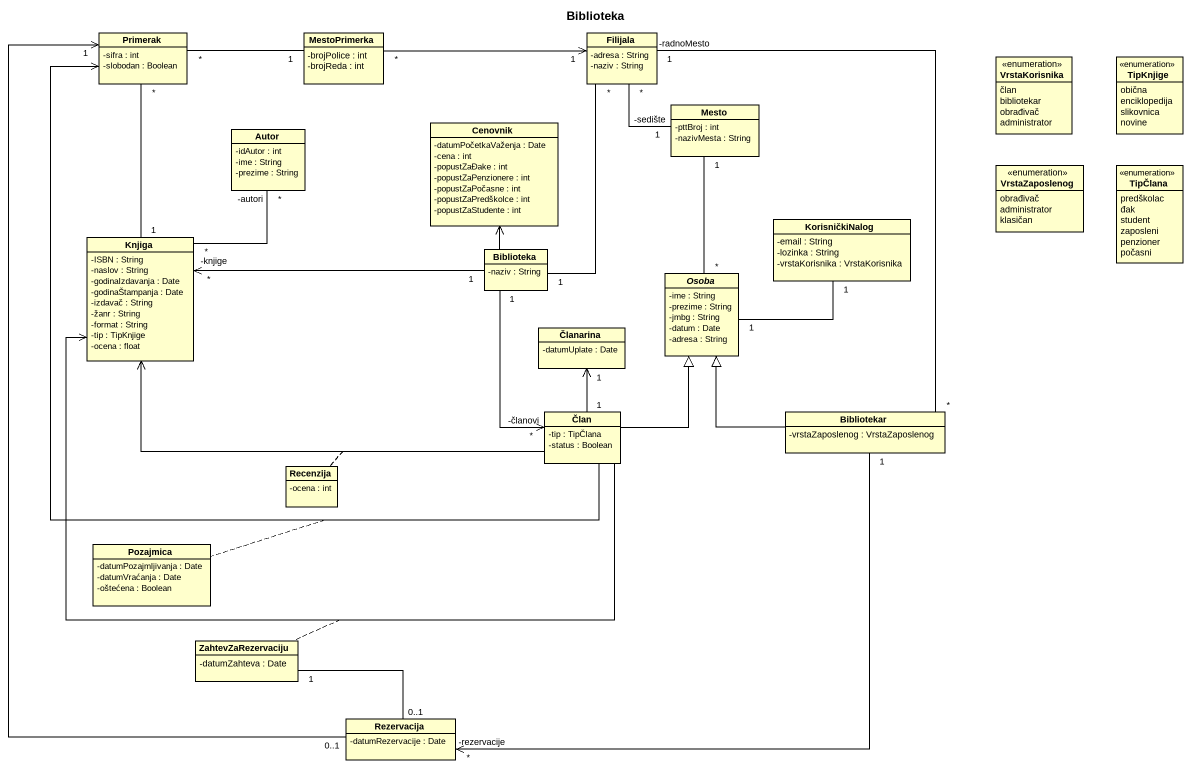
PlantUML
@startuml
title Biblioteka
hide circle
hide empty members
skinparam classAttributeIconSize 0
class Primerak {
  -sifra : int
  -slobodan : Boolean
}
class MestoPrimerka {
  -brojPolice : int
  -brojReda : int
}
class Filijala {
  -adresa : String
  -naziv : String
}
enum VrstaKorisnika {
  član
  bibliotekar
  obrađivač
  administrator
}
enum TipKnjige {
  obična
  enciklopedija
  slikovnica
  novine
}
class Mesto {
  -pttBroj : int
  -nazivMesta : String
}
class Autor {
  -idAutor : int
  -ime : String
  -prezime : String
}
class Cenovnik {
  -datumPočetkaVaženja : Date
  -cena : int
  -popustZaĐake : int
  -popustZaPenzionere : int
  -popustZaPočasne : int
  -popustZaPredškolce : int
  -popustZaStudente : int
}
enum VrstaZaposlenog {
  obrađivač
  administrator
  klasičan
}
enum TipČlana {
  predškolac
  đak
  student
  zaposleni
  penzioner
  počasni
}
class KorisničkiNalog {
  -email : String
  -lozinka : String
  -vrstaKorisnika : VrstaKorisnika
}
class Knjiga {
  -ISBN : String
  -naslov : String
  -godinaIzdavanja : Date
  -godinaŠtampanja : Date
  -izdavač : String
  -žanr : String
  -format : String
  -tip : TipKnjige
  -ocena : float
}
class Biblioteka {
  -naziv : String
}
abstract class Osoba {
  -ime : String
  -prezime : String
  -jmbg : String
  -datum : Date
  -adresa : String
}
class Članarina {
  -datumUplate : Date
}
class Član {
  -tip : TipČlana
  -status : Boolean
}
class Bibliotekar {
  -vrstaZaposlenog : VrstaZaposlenog
}
class Recenzija {
  -ocena : int
}
class Pozajmica {
  -datumPozajmljivanja : Date
  -datumVraćanja : Date
  -oštećena : Boolean
}
class ZahtevZaRezervaciju {
  -datumZahteva : Date
}
class Rezervacija {
  -datumRezervacije : Date
}
MestoPrimerka "1" -left- "*" Primerak
MestoPrimerka "*" -right-> "1" Filijala
Filijala "*" -- "-sedište\n1" Mesto
Knjiga "1" -up- "*" Primerak
Knjiga "*" -up- "*\n-autori" Autor
Biblioteka "1" -up- "*" Filijala
Biblioteka -up-> Cenovnik
Biblioteka "1" -left-> "*\n-knjige" Knjiga
Biblioteka "1" --> "-članovi\n*" Član
Osoba "*" -up- "1" Mesto
Osoba "1" -right- "1" KorisničkiNalog
Članarina "1" <-- "1" Član
Član -up-> Primerak
(Član, Primerak) .. Pozajmica
Član -left-> Knjiga
(Član, Knjiga) .. Recenzija
Član -left-> Knjiga
(Član, Knjiga) .. ZahtevZaRezervaciju
Član -up-|> Osoba
Bibliotekar "*" -up- "1\n-radnoMesto" Filijala
Bibliotekar -up-|> Osoba
Bibliotekar "1" --> "-rezervacije\n*" Rezervacija
Rezervacija "0..1" -up-> "1" Primerak
Rezervacija "0..1" -left- "1" ZahtevZaRezervaciju
@enduml
